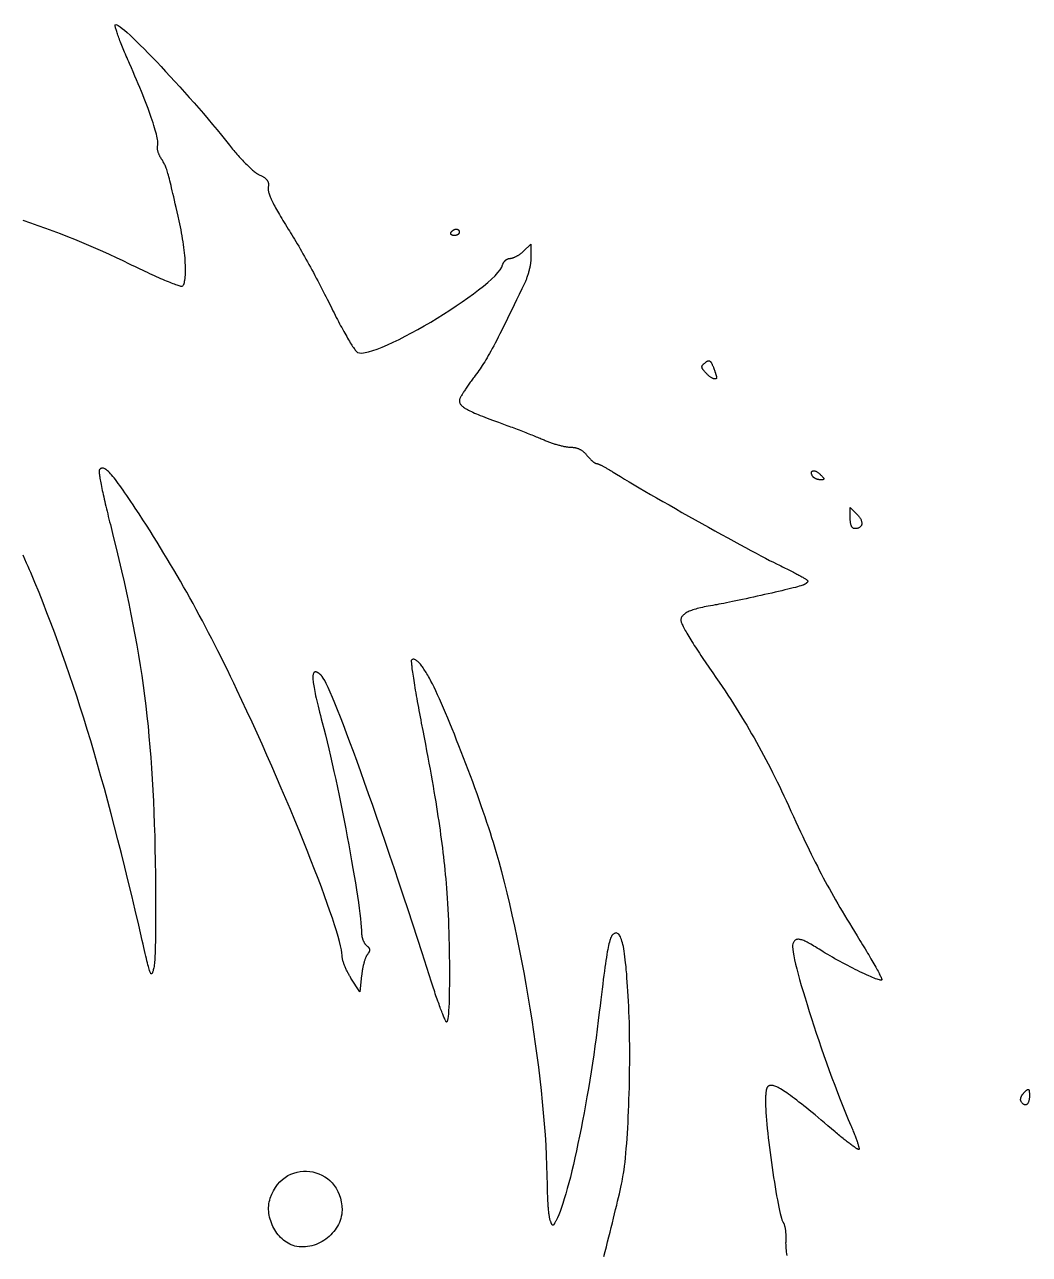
# Model space of a CAD drawing. Extents: x 61.4 to 117, y 125.4 to 225.4.
# Drawn here: x 89.87 to 112.46, y 194.55 to 222.22 of the extents above; entities that cross this region are included whole.
import ezdxf

# ---------------------------------------------------------------- set-up
doc = ezdxf.new("R2010")
doc.units = 0
doc.layers.add('LAYER_1', color=7, linetype='CONTINUOUS')

msp = doc.modelspace()

# ---------------------------------------------------------------- linework, layer by layer
at = {"layer": 'LAYER_1', "color": 7}
for points in [[(92.226, 221.343), (92.207, 221.387), (92.188, 221.43), (92.169, 221.473), (92.151, 221.515), (92.134, 221.557), (92.116, 221.598), (92.1, 221.638), (92.083, 221.678), (92.068, 221.716), (92.053, 221.754), (92.038, 221.79), (92.024, 221.826), (92.011, 221.86), (91.998, 221.894), (91.986, 221.926), (91.975, 221.956), (91.965, 221.986), (91.955, 222.014), (91.946, 222.04), (91.938, 222.065), (91.93, 222.088), (91.924, 222.11), (91.918, 222.129), (91.913, 222.147), (91.909, 222.163), (91.906, 222.178), (91.904, 222.19), (91.903, 222.2), (91.903, 222.208), (91.904, 222.214), (91.906, 222.218)], [(91.906, 222.218), (91.92, 222.222), (91.943, 222.215), (91.973, 222.199), (92.012, 222.172), (92.058, 222.137), (92.111, 222.093), (92.171, 222.041), (92.237, 221.982), (92.309, 221.914), (92.386, 221.841), (92.468, 221.76), (92.554, 221.674), (92.644, 221.582), (92.738, 221.486), (92.836, 221.384), (92.936, 221.279), (93.038, 221.17), (93.142, 221.057), (93.247, 220.942), (93.354, 220.825), (93.461, 220.705), (93.569, 220.585), (93.676, 220.463), (93.782, 220.341), (93.888, 220.218), (93.992, 220.096), (94.094, 219.975), (94.193, 219.855), (94.29, 219.737), (94.383, 219.621), (94.473, 219.508)], [(92.857, 219.493), (92.861, 219.509), (92.863, 219.528), (92.864, 219.55), (92.863, 219.576), (92.86, 219.605), (92.855, 219.638), (92.848, 219.674), (92.84, 219.713), (92.83, 219.756), (92.818, 219.801), (92.805, 219.849), (92.79, 219.9), (92.774, 219.955), (92.756, 220.012), (92.736, 220.071), (92.715, 220.133), (92.692, 220.198), (92.668, 220.266), (92.642, 220.336), (92.615, 220.408), (92.586, 220.483), (92.556, 220.56), (92.525, 220.639), (92.492, 220.72), (92.458, 220.803), (92.422, 220.889), (92.386, 220.976), (92.348, 221.065), (92.309, 221.156), (92.268, 221.248), (92.226, 221.343)], [(92.94, 219.204), (92.934, 219.214), (92.928, 219.224), (92.922, 219.235), (92.916, 219.245), (92.91, 219.256), (92.905, 219.266), (92.9, 219.277), (92.895, 219.288), (92.89, 219.298), (92.885, 219.309), (92.881, 219.32), (92.877, 219.33), (92.873, 219.341), (92.87, 219.351), (92.867, 219.361), (92.864, 219.371), (92.861, 219.381), (92.859, 219.391), (92.857, 219.401), (92.855, 219.41), (92.853, 219.419), (92.852, 219.428), (92.851, 219.437), (92.851, 219.445), (92.851, 219.453), (92.851, 219.461), (92.851, 219.468), (92.852, 219.475), (92.853, 219.481), (92.855, 219.487), (92.857, 219.493)], [(94.473, 219.508), (94.496, 219.479), (94.52, 219.449), (94.544, 219.42), (94.568, 219.391), (94.593, 219.362), (94.617, 219.333), (94.642, 219.305), (94.667, 219.277), (94.692, 219.249), (94.716, 219.222), (94.741, 219.196), (94.765, 219.17), (94.79, 219.144), (94.814, 219.12), (94.837, 219.096), (94.861, 219.072), (94.884, 219.05), (94.907, 219.028), (94.929, 219.007), (94.951, 218.987), (94.972, 218.968), (94.992, 218.95), (95.012, 218.933), (95.031, 218.918), (95.05, 218.903), (95.067, 218.89), (95.084, 218.878), (95.1, 218.867), (95.115, 218.857), (95.129, 218.849), (95.142, 218.842)], [(93.341, 217.808), (93.318, 217.913), (93.296, 218.011), (93.275, 218.104), (93.255, 218.191), (93.237, 218.272), (93.22, 218.348), (93.203, 218.419), (93.188, 218.485), (93.173, 218.547), (93.159, 218.604), (93.146, 218.657), (93.134, 218.707), (93.122, 218.752), (93.111, 218.794), (93.1, 218.833), (93.09, 218.869), (93.08, 218.902), (93.07, 218.933), (93.061, 218.961), (93.051, 218.988), (93.042, 219.012), (93.033, 219.035), (93.024, 219.056), (93.014, 219.076), (93.005, 219.096), (92.995, 219.114), (92.985, 219.132), (92.975, 219.15), (92.964, 219.168), (92.952, 219.186), (92.94, 219.204)], [(95.142, 218.842), (95.159, 218.834), (95.175, 218.826), (95.191, 218.818), (95.206, 218.81), (95.22, 218.802), (95.233, 218.794), (95.245, 218.786), (95.257, 218.779), (95.268, 218.771), (95.278, 218.763), (95.287, 218.755), (95.296, 218.747), (95.304, 218.74), (95.311, 218.732), (95.317, 218.723), (95.323, 218.715), (95.328, 218.707), (95.333, 218.698), (95.337, 218.689), (95.34, 218.68), (95.343, 218.671), (95.346, 218.662), (95.347, 218.652), (95.348, 218.642), (95.349, 218.631), (95.349, 218.621), (95.349, 218.61), (95.348, 218.598), (95.347, 218.586), (95.345, 218.574), (95.343, 218.561)], [(95.343, 218.561), (95.341, 218.549), (95.34, 218.536), (95.341, 218.522), (95.342, 218.507), (95.344, 218.49), (95.348, 218.473), (95.352, 218.454), (95.358, 218.435), (95.364, 218.414), (95.372, 218.392), (95.381, 218.368), (95.391, 218.344), (95.402, 218.318), (95.414, 218.291), (95.427, 218.263), (95.441, 218.233), (95.456, 218.202), (95.473, 218.17), (95.491, 218.137), (95.509, 218.102), (95.529, 218.065), (95.551, 218.027), (95.573, 217.988), (95.597, 217.948), (95.621, 217.906), (95.647, 217.862), (95.675, 217.817), (95.703, 217.77), (95.733, 217.722), (95.764, 217.673), (95.796, 217.622)], [(89.823, 217.823), (89.995, 217.764), (90.165, 217.705), (90.333, 217.644), (90.5, 217.582), (90.664, 217.52), (90.827, 217.457), (90.988, 217.392), (91.148, 217.327), (91.306, 217.26), (91.462, 217.193), (91.617, 217.125), (91.77, 217.055), (91.922, 216.985), (92.072, 216.913), (92.221, 216.841)], [(93.412, 216.338), (93.423, 216.347), (93.433, 216.36), (93.443, 216.376), (93.451, 216.396), (93.459, 216.419), (93.465, 216.446), (93.471, 216.475), (93.475, 216.508), (93.479, 216.543), (93.482, 216.581), (93.484, 216.622), (93.485, 216.665), (93.485, 216.711), (93.485, 216.758), (93.483, 216.809), (93.48, 216.861), (93.477, 216.915), (93.473, 216.971), (93.468, 217.028), (93.462, 217.087), (93.455, 217.148), (93.447, 217.21), (93.439, 217.273), (93.429, 217.337), (93.419, 217.402), (93.408, 217.468), (93.397, 217.535), (93.384, 217.603), (93.371, 217.671), (93.356, 217.739), (93.341, 217.808)], [(95.796, 217.622), (95.822, 217.579), (95.849, 217.535), (95.877, 217.489), (95.906, 217.441), (95.936, 217.391), (95.966, 217.34), (95.997, 217.287), (96.029, 217.233), (96.061, 217.177), (96.093, 217.121), (96.126, 217.063), (96.159, 217.005), (96.192, 216.945), (96.226, 216.885), (96.259, 216.825), (96.293, 216.764), (96.326, 216.703), (96.359, 216.641), (96.392, 216.58), (96.425, 216.519), (96.458, 216.458), (96.49, 216.397), (96.521, 216.337), (96.552, 216.277), (96.583, 216.218), (96.613, 216.16), (96.642, 216.103), (96.67, 216.047), (96.697, 215.992), (96.724, 215.938), (96.749, 215.886)], [(99.527, 217.475), (99.521, 217.475), (99.515, 217.475), (99.51, 217.476), (99.504, 217.477), (99.499, 217.478), (99.494, 217.479), (99.49, 217.48), (99.485, 217.481), (99.481, 217.483), (99.477, 217.485), (99.473, 217.486), (99.47, 217.488), (99.467, 217.491), (99.464, 217.493), (99.461, 217.495), (99.459, 217.498), (99.456, 217.501), (99.455, 217.503), (99.453, 217.506), (99.452, 217.509), (99.451, 217.513), (99.45, 217.516), (99.45, 217.519), (99.45, 217.523), (99.45, 217.526), (99.45, 217.53), (99.451, 217.533), (99.453, 217.537), (99.454, 217.541), (99.456, 217.545), (99.458, 217.548)], [(99.458, 217.548), (99.461, 217.552), (99.463, 217.556), (99.466, 217.56), (99.469, 217.564), (99.472, 217.567), (99.475, 217.571), (99.479, 217.574), (99.482, 217.578), (99.486, 217.581), (99.489, 217.584), (99.493, 217.587), (99.497, 217.59), (99.501, 217.593), (99.504, 217.596), (99.508, 217.599), (99.512, 217.601), (99.516, 217.604), (99.521, 217.606), (99.525, 217.608), (99.529, 217.61), (99.533, 217.612), (99.537, 217.614), (99.541, 217.616), (99.545, 217.617), (99.549, 217.618), (99.553, 217.619), (99.557, 217.62), (99.561, 217.621), (99.565, 217.621), (99.569, 217.622), (99.572, 217.622)], [(99.641, 217.548), (99.641, 217.545), (99.641, 217.541), (99.64, 217.537), (99.639, 217.533), (99.637, 217.53), (99.636, 217.526), (99.634, 217.523), (99.632, 217.519), (99.629, 217.516), (99.627, 217.513), (99.624, 217.509), (99.621, 217.506), (99.617, 217.503), (99.614, 217.501), (99.61, 217.498), (99.606, 217.495), (99.602, 217.493), (99.597, 217.491), (99.593, 217.488), (99.588, 217.486), (99.583, 217.485), (99.578, 217.483), (99.573, 217.481), (99.567, 217.48), (99.562, 217.479), (99.556, 217.478), (99.551, 217.477), (99.545, 217.476), (99.539, 217.475), (99.533, 217.475), (99.527, 217.475)], [(99.572, 217.622), (99.576, 217.622), (99.58, 217.621), (99.583, 217.621), (99.587, 217.62), (99.59, 217.619), (99.593, 217.618), (99.597, 217.617), (99.6, 217.616), (99.603, 217.614), (99.606, 217.612), (99.609, 217.61), (99.612, 217.608), (99.615, 217.606), (99.617, 217.604), (99.62, 217.601), (99.622, 217.599), (99.625, 217.596), (99.627, 217.593), (99.629, 217.59), (99.631, 217.587), (99.632, 217.584), (99.634, 217.581), (99.636, 217.578), (99.637, 217.574), (99.638, 217.571), (99.639, 217.567), (99.64, 217.564), (99.64, 217.56), (99.641, 217.556), (99.641, 217.552), (99.641, 217.548)], [(101.084, 217.122), (101.253, 217.281), (101.253, 216.993)], [(100.615, 216.814), (100.617, 216.821), (100.619, 216.829), (100.622, 216.837), (100.625, 216.844), (100.629, 216.852), (100.633, 216.859), (100.637, 216.866), (100.641, 216.873), (100.646, 216.88), (100.65, 216.886), (100.655, 216.893), (100.661, 216.899), (100.666, 216.905), (100.672, 216.91), (100.677, 216.916), (100.683, 216.921), (100.689, 216.926), (100.696, 216.931), (100.702, 216.935), (100.708, 216.939), (100.715, 216.943), (100.722, 216.947), (100.728, 216.95), (100.735, 216.953), (100.742, 216.955), (100.749, 216.957), (100.756, 216.959), (100.763, 216.96), (100.77, 216.961), (100.777, 216.962), (100.784, 216.962)], [(100.784, 216.962), (100.791, 216.962), (100.798, 216.963), (100.806, 216.964), (100.814, 216.966), (100.823, 216.968), (100.832, 216.97), (100.841, 216.973), (100.85, 216.976), (100.86, 216.979), (100.869, 216.983), (100.879, 216.987), (100.889, 216.991), (100.9, 216.996), (100.91, 217.001), (100.92, 217.006), (100.931, 217.012), (100.941, 217.018), (100.952, 217.024), (100.963, 217.03), (100.973, 217.037), (100.984, 217.044), (100.994, 217.051), (101.005, 217.058), (101.015, 217.065), (101.026, 217.073), (101.036, 217.081), (101.046, 217.089), (101.055, 217.097), (101.065, 217.105), (101.074, 217.113), (101.084, 217.122)], [(101.253, 216.993), (101.253, 216.978), (101.253, 216.961), (101.252, 216.945), (101.25, 216.927), (101.249, 216.91), (101.247, 216.891), (101.244, 216.873), (101.242, 216.854), (101.239, 216.834), (101.236, 216.815), (101.232, 216.795), (101.228, 216.775), (101.224, 216.755), (101.22, 216.735), (101.215, 216.714), (101.21, 216.694), (101.205, 216.674), (101.199, 216.653), (101.194, 216.633), (101.188, 216.613), (101.182, 216.593), (101.176, 216.574), (101.17, 216.554), (101.163, 216.535), (101.156, 216.516), (101.15, 216.498), (101.143, 216.48), (101.136, 216.462), (101.128, 216.445), (101.121, 216.429), (101.114, 216.413)], [(92.221, 216.841), (92.281, 216.811), (92.339, 216.783), (92.397, 216.755), (92.454, 216.728), (92.51, 216.701), (92.566, 216.675), (92.62, 216.649), (92.673, 216.625), (92.726, 216.601), (92.777, 216.578), (92.826, 216.555), (92.874, 216.534), (92.921, 216.513), (92.966, 216.494), (93.01, 216.475), (93.051, 216.457), (93.091, 216.441), (93.129, 216.425), (93.165, 216.411), (93.199, 216.398), (93.231, 216.386), (93.261, 216.375), (93.288, 216.365), (93.313, 216.357), (93.335, 216.35), (93.355, 216.344), (93.372, 216.34), (93.386, 216.337), (93.398, 216.336), (93.406, 216.336), (93.412, 216.338)], [(97.352, 214.848), (97.395, 214.835), (97.451, 214.833), (97.521, 214.841), (97.602, 214.859), (97.694, 214.886), (97.797, 214.922), (97.908, 214.966), (98.027, 215.017), (98.154, 215.075), (98.286, 215.14), (98.422, 215.209), (98.563, 215.284), (98.707, 215.362), (98.852, 215.445), (98.998, 215.53), (99.144, 215.618), (99.289, 215.708), (99.431, 215.799), (99.571, 215.891), (99.705, 215.982), (99.835, 216.073), (99.958, 216.163), (100.074, 216.251), (100.182, 216.336), (100.28, 216.418), (100.367, 216.497), (100.444, 216.571), (100.508, 216.641), (100.558, 216.705), (100.594, 216.763), (100.615, 216.814)], [(101.114, 216.413), (101.05, 216.279), (100.989, 216.152), (100.931, 216.031), (100.876, 215.916), (100.823, 215.807), (100.773, 215.704), (100.725, 215.607), (100.68, 215.514), (100.636, 215.427), (100.595, 215.344), (100.556, 215.266), (100.518, 215.192), (100.482, 215.122), (100.448, 215.056), (100.415, 214.993), (100.383, 214.934), (100.352, 214.878), (100.323, 214.825), (100.294, 214.774), (100.266, 214.726), (100.239, 214.68), (100.212, 214.636), (100.186, 214.594), (100.159, 214.553), (100.133, 214.514), (100.108, 214.475), (100.081, 214.437), (100.055, 214.4), (100.029, 214.363), (100.001, 214.327), (99.974, 214.29)], [(96.749, 215.886), (96.774, 215.835), (96.799, 215.784), (96.824, 215.734), (96.849, 215.684), (96.874, 215.635), (96.899, 215.587), (96.924, 215.54), (96.948, 215.493), (96.972, 215.448), (96.996, 215.404), (97.019, 215.361), (97.043, 215.319), (97.065, 215.278), (97.087, 215.239), (97.109, 215.201), (97.13, 215.164), (97.151, 215.129), (97.171, 215.096), (97.19, 215.065), (97.208, 215.035), (97.226, 215.007), (97.243, 214.981), (97.259, 214.957), (97.274, 214.936), (97.289, 214.916), (97.302, 214.899), (97.314, 214.884), (97.325, 214.871), (97.335, 214.861), (97.344, 214.853), (97.352, 214.848)], [(105.182, 214.388), (105.171, 214.399), (105.162, 214.41), (105.153, 214.42), (105.145, 214.43), (105.137, 214.439), (105.13, 214.448), (105.124, 214.457), (105.119, 214.465), (105.114, 214.473), (105.109, 214.48), (105.106, 214.487), (105.103, 214.494), (105.101, 214.501), (105.099, 214.507), (105.098, 214.513), (105.098, 214.52), (105.098, 214.526), (105.099, 214.531), (105.1, 214.537), (105.103, 214.543), (105.106, 214.549), (105.109, 214.555), (105.113, 214.561), (105.118, 214.567), (105.123, 214.574), (105.129, 214.58), (105.136, 214.587), (105.143, 214.593), (105.151, 214.6), (105.16, 214.608), (105.169, 214.616)], [(105.169, 214.616), (105.178, 214.623), (105.186, 214.629), (105.194, 214.635), (105.202, 214.641), (105.209, 214.645), (105.217, 214.649), (105.223, 214.653), (105.23, 214.655), (105.236, 214.657), (105.242, 214.659), (105.248, 214.66), (105.254, 214.66), (105.26, 214.659), (105.265, 214.657), (105.27, 214.655), (105.276, 214.652), (105.281, 214.649), (105.286, 214.644), (105.291, 214.639), (105.296, 214.633), (105.301, 214.626), (105.306, 214.618), (105.311, 214.61), (105.316, 214.601), (105.321, 214.591), (105.326, 214.58), (105.331, 214.568), (105.337, 214.555), (105.342, 214.541), (105.348, 214.527), (105.354, 214.511)], [(105.354, 214.511), (105.358, 214.501), (105.362, 214.491), (105.366, 214.48), (105.37, 214.47), (105.373, 214.46), (105.377, 214.45), (105.38, 214.44), (105.384, 214.43), (105.387, 214.421), (105.391, 214.412), (105.394, 214.402), (105.397, 214.393), (105.4, 214.385), (105.403, 214.376), (105.405, 214.368), (105.408, 214.36), (105.41, 214.352), (105.413, 214.345), (105.415, 214.338), (105.417, 214.331), (105.419, 214.325), (105.421, 214.319), (105.422, 214.313), (105.424, 214.308), (105.425, 214.303), (105.426, 214.298), (105.427, 214.295), (105.428, 214.291), (105.428, 214.288), (105.428, 214.286), (105.429, 214.284)], [(99.974, 214.29), (99.956, 214.267), (99.939, 214.243), (99.922, 214.22), (99.905, 214.197), (99.888, 214.174), (99.872, 214.152), (99.856, 214.13), (99.841, 214.108), (99.826, 214.086), (99.811, 214.065), (99.797, 214.044), (99.783, 214.023), (99.77, 214.003), (99.757, 213.984), (99.745, 213.965), (99.733, 213.947), (99.722, 213.929), (99.712, 213.912), (99.702, 213.896), (99.693, 213.88), (99.684, 213.865), (99.676, 213.851), (99.669, 213.838), (99.663, 213.826), (99.657, 213.814), (99.653, 213.804), (99.649, 213.795), (99.646, 213.786), (99.643, 213.779), (99.642, 213.773), (99.642, 213.768)], [(105.429, 214.284), (105.428, 214.277), (105.427, 214.27), (105.425, 214.265), (105.422, 214.26), (105.419, 214.257), (105.415, 214.253), (105.41, 214.251), (105.404, 214.25), (105.399, 214.249), (105.392, 214.249), (105.385, 214.249), (105.377, 214.25), (105.369, 214.252), (105.361, 214.255), (105.352, 214.258), (105.343, 214.262), (105.333, 214.267), (105.323, 214.272), (105.313, 214.278), (105.303, 214.284), (105.292, 214.291), (105.282, 214.298), (105.271, 214.306), (105.26, 214.315), (105.248, 214.324), (105.237, 214.333), (105.226, 214.343), (105.215, 214.354), (105.204, 214.365), (105.193, 214.376), (105.182, 214.388)], [(99.642, 213.768), (99.642, 213.754), (99.644, 213.741), (99.646, 213.728), (99.65, 213.715), (99.656, 213.703), (99.662, 213.69), (99.67, 213.678), (99.68, 213.665), (99.691, 213.653), (99.704, 213.64), (99.719, 213.628), (99.736, 213.615), (99.755, 213.602), (99.775, 213.588), (99.798, 213.575), (99.823, 213.561), (99.851, 213.546), (99.881, 213.531), (99.913, 213.516), (99.948, 213.5), (99.985, 213.483), (100.025, 213.466), (100.068, 213.448), (100.114, 213.43), (100.163, 213.41), (100.215, 213.39), (100.27, 213.369), (100.328, 213.347), (100.389, 213.324), (100.454, 213.3), (100.523, 213.275)], [(100.523, 213.275), (100.56, 213.261), (100.597, 213.247), (100.636, 213.233), (100.674, 213.219), (100.713, 213.205), (100.752, 213.19), (100.791, 213.175), (100.83, 213.161), (100.869, 213.146), (100.908, 213.131), (100.946, 213.116), (100.985, 213.102), (101.023, 213.087), (101.061, 213.072), (101.098, 213.058), (101.135, 213.044), (101.171, 213.029), (101.207, 213.016), (101.241, 213.002), (101.275, 212.989), (101.308, 212.975), (101.34, 212.963), (101.371, 212.95), (101.401, 212.938), (101.429, 212.927), (101.456, 212.916), (101.482, 212.905), (101.507, 212.895), (101.53, 212.885), (101.551, 212.876), (101.571, 212.867)], [(101.571, 212.867), (101.59, 212.859), (101.609, 212.851), (101.629, 212.843), (101.649, 212.836), (101.669, 212.828), (101.689, 212.82), (101.71, 212.813), (101.731, 212.806), (101.752, 212.799), (101.772, 212.792), (101.793, 212.785), (101.814, 212.779), (101.835, 212.773), (101.855, 212.767), (101.876, 212.761), (101.896, 212.756), (101.916, 212.751), (101.935, 212.746), (101.955, 212.741), (101.974, 212.737), (101.992, 212.733), (102.01, 212.73), (102.028, 212.726), (102.045, 212.723), (102.061, 212.721), (102.077, 212.719), (102.093, 212.717), (102.107, 212.715), (102.121, 212.714), (102.134, 212.714), (102.146, 212.713)], [(102.146, 212.713), (102.16, 212.713), (102.175, 212.713), (102.189, 212.712), (102.202, 212.71), (102.216, 212.709), (102.229, 212.707), (102.243, 212.704), (102.256, 212.701), (102.269, 212.698), (102.281, 212.695), (102.294, 212.691), (102.306, 212.686), (102.319, 212.681), (102.331, 212.676), (102.342, 212.671), (102.354, 212.665), (102.366, 212.659), (102.377, 212.652), (102.388, 212.645), (102.4, 212.638), (102.411, 212.63), (102.421, 212.622), (102.432, 212.613), (102.442, 212.604), (102.453, 212.595), (102.463, 212.585), (102.473, 212.575), (102.483, 212.564), (102.493, 212.553), (102.502, 212.542), (102.512, 212.53)], [(102.512, 212.53), (102.519, 212.521), (102.527, 212.511), (102.535, 212.502), (102.543, 212.492), (102.551, 212.483), (102.559, 212.474), (102.567, 212.466), (102.575, 212.457), (102.583, 212.449), (102.591, 212.441), (102.599, 212.433), (102.607, 212.425), (102.615, 212.418), (102.622, 212.411), (102.63, 212.404), (102.637, 212.398), (102.645, 212.392), (102.652, 212.386), (102.659, 212.38), (102.666, 212.375), (102.673, 212.371), (102.679, 212.366), (102.685, 212.362), (102.691, 212.359), (102.697, 212.356), (102.702, 212.353), (102.708, 212.351), (102.712, 212.349), (102.717, 212.348), (102.721, 212.347), (102.725, 212.347)], [(92.355, 211.342), (92.305, 211.418), (92.256, 211.491), (92.21, 211.56), (92.165, 211.626), (92.123, 211.688), (92.082, 211.746), (92.044, 211.801), (92.007, 211.852), (91.972, 211.9), (91.939, 211.944), (91.907, 211.985), (91.877, 212.023), (91.849, 212.058), (91.822, 212.089), (91.796, 212.118), (91.772, 212.143), (91.75, 212.165), (91.728, 212.185), (91.708, 212.201), (91.689, 212.215), (91.671, 212.226), (91.654, 212.235), (91.639, 212.24), (91.624, 212.243), (91.61, 212.244), (91.597, 212.242), (91.585, 212.238), (91.574, 212.231), (91.563, 212.222), (91.553, 212.211), (91.544, 212.197)], [(102.725, 212.347), (102.729, 212.347), (102.734, 212.346), (102.74, 212.345), (102.746, 212.343), (102.753, 212.34), (102.761, 212.338), (102.77, 212.334), (102.779, 212.331), (102.789, 212.326), (102.799, 212.322), (102.81, 212.317), (102.821, 212.311), (102.833, 212.306), (102.846, 212.299), (102.859, 212.293), (102.872, 212.286), (102.886, 212.279), (102.9, 212.271), (102.914, 212.264), (102.929, 212.255), (102.944, 212.247), (102.959, 212.238), (102.975, 212.23), (102.99, 212.22), (103.006, 212.211), (103.022, 212.202), (103.039, 212.192), (103.055, 212.182), (103.071, 212.172), (103.088, 212.162), (103.104, 212.151)], [(91.544, 212.197), (91.542, 212.192), (91.541, 212.183), (91.541, 212.172), (91.541, 212.157), (91.543, 212.14), (91.545, 212.12), (91.548, 212.097), (91.551, 212.072), (91.556, 212.044), (91.561, 212.014), (91.566, 211.982), (91.572, 211.947), (91.579, 211.91), (91.587, 211.871), (91.595, 211.83), (91.604, 211.787), (91.613, 211.742), (91.623, 211.696), (91.634, 211.647), (91.644, 211.598), (91.656, 211.547), (91.668, 211.494), (91.68, 211.44), (91.693, 211.385), (91.706, 211.329), (91.72, 211.272), (91.734, 211.214), (91.748, 211.155), (91.763, 211.095), (91.778, 211.034), (91.794, 210.973)], [(103.104, 212.151), (103.179, 212.105), (103.264, 212.053), (103.358, 211.996), (103.461, 211.934), (103.571, 211.869), (103.689, 211.8), (103.812, 211.728), (103.942, 211.653), (104.076, 211.575), (104.215, 211.495), (104.357, 211.414), (104.502, 211.332), (104.649, 211.248), (104.797, 211.165), (104.946, 211.081), (105.095, 210.997), (105.243, 210.915), (105.39, 210.833), (105.534, 210.753), (105.676, 210.675), (105.814, 210.599), (105.947, 210.526), (106.076, 210.456), (106.199, 210.39), (106.315, 210.328), (106.425, 210.27), (106.526, 210.216), (106.619, 210.168), (106.703, 210.125), (106.776, 210.089), (106.839, 210.058)], [(107.587, 212.059), (107.579, 212.072), (107.573, 212.085), (107.567, 212.096), (107.564, 212.107), (107.561, 212.118), (107.559, 212.128), (107.558, 212.137), (107.559, 212.145), (107.56, 212.152), (107.562, 212.159), (107.566, 212.165), (107.57, 212.17), (107.575, 212.174), (107.58, 212.178), (107.587, 212.181), (107.594, 212.183), (107.601, 212.184), (107.61, 212.184), (107.619, 212.183), (107.628, 212.182), (107.638, 212.18), (107.648, 212.176), (107.659, 212.172), (107.67, 212.167), (107.681, 212.161), (107.693, 212.154), (107.705, 212.146), (107.717, 212.137), (107.729, 212.127), (107.741, 212.117), (107.754, 212.105)], [(107.757, 211.981), (107.75, 211.981), (107.744, 211.981), (107.737, 211.982), (107.73, 211.983), (107.724, 211.984), (107.717, 211.985), (107.711, 211.986), (107.704, 211.987), (107.698, 211.989), (107.691, 211.991), (107.685, 211.993), (107.678, 211.995), (107.672, 211.997), (107.666, 212), (107.66, 212.003), (107.654, 212.005), (107.648, 212.008), (107.642, 212.011), (107.637, 212.014), (107.631, 212.017), (107.626, 212.021), (107.621, 212.024), (107.617, 212.028), (107.612, 212.031), (107.608, 212.035), (107.604, 212.039), (107.6, 212.043), (107.596, 212.047), (107.593, 212.051), (107.59, 212.055), (107.587, 212.059)], [(107.587, 212.059), (107.587, 212.059)], [(107.754, 212.105), (107.764, 212.094), (107.774, 212.084), (107.784, 212.074), (107.792, 212.066), (107.8, 212.057), (107.807, 212.049), (107.814, 212.042), (107.819, 212.036), (107.824, 212.029), (107.829, 212.024), (107.832, 212.018), (107.835, 212.014), (107.837, 212.009), (107.839, 212.005), (107.84, 212.002), (107.84, 211.998), (107.839, 211.996), (107.838, 211.993), (107.836, 211.991), (107.833, 211.989), (107.83, 211.987), (107.825, 211.986), (107.821, 211.984), (107.815, 211.983), (107.809, 211.983), (107.802, 211.982), (107.794, 211.982), (107.786, 211.981), (107.777, 211.981), (107.767, 211.981), (107.757, 211.981)], [(94.64, 207.257), (94.568, 207.408), (94.497, 207.557), (94.425, 207.703), (94.355, 207.848), (94.284, 207.99), (94.214, 208.13), (94.144, 208.268), (94.074, 208.405), (94.004, 208.54), (93.935, 208.673), (93.865, 208.805), (93.795, 208.936), (93.725, 209.066), (93.655, 209.194), (93.584, 209.322), (93.513, 209.449), (93.441, 209.576), (93.369, 209.701), (93.297, 209.827), (93.223, 209.952), (93.149, 210.077), (93.075, 210.202), (92.999, 210.326), (92.922, 210.452), (92.845, 210.577), (92.766, 210.703), (92.687, 210.829), (92.606, 210.956), (92.524, 211.083), (92.44, 211.212), (92.355, 211.342)], [(108.432, 211.118), (108.432, 211.354), (108.588, 211.199)], [(108.538, 210.882), (108.531, 210.882), (108.525, 210.883), (108.518, 210.884), (108.512, 210.886), (108.506, 210.888), (108.501, 210.891), (108.496, 210.894), (108.49, 210.898), (108.485, 210.902), (108.481, 210.907), (108.476, 210.912), (108.472, 210.918), (108.468, 210.924), (108.464, 210.93), (108.46, 210.938), (108.457, 210.945), (108.454, 210.953), (108.451, 210.962), (108.448, 210.971), (108.446, 210.981), (108.443, 210.991), (108.441, 211.001), (108.439, 211.012), (108.438, 211.024), (108.436, 211.036), (108.435, 211.048), (108.434, 211.061), (108.433, 211.075), (108.433, 211.089), (108.432, 211.103), (108.432, 211.118)], [(108.588, 211.199), (108.602, 211.183), (108.616, 211.168), (108.629, 211.152), (108.64, 211.137), (108.651, 211.122), (108.66, 211.107), (108.668, 211.093), (108.675, 211.078), (108.681, 211.064), (108.686, 211.05), (108.689, 211.036), (108.692, 211.023), (108.693, 211.01), (108.694, 210.998), (108.693, 210.986), (108.691, 210.975), (108.688, 210.964), (108.684, 210.953), (108.679, 210.944), (108.673, 210.934), (108.666, 210.926), (108.658, 210.918), (108.649, 210.911), (108.638, 210.904), (108.627, 210.899), (108.615, 210.894), (108.601, 210.89), (108.587, 210.886), (108.572, 210.884), (108.555, 210.883), (108.538, 210.882)], [(91.794, 210.973), (91.861, 210.705), (91.926, 210.442), (91.988, 210.184), (92.047, 209.931), (92.103, 209.683), (92.157, 209.438), (92.208, 209.198), (92.257, 208.96), (92.303, 208.725), (92.347, 208.492), (92.388, 208.262), (92.427, 208.032), (92.464, 207.804), (92.499, 207.577), (92.531, 207.349), (92.561, 207.122), (92.59, 206.894), (92.616, 206.665), (92.641, 206.435), (92.663, 206.203), (92.684, 205.968), (92.703, 205.731), (92.72, 205.491), (92.736, 205.248), (92.75, 205), (92.762, 204.748), (92.773, 204.492), (92.783, 204.23), (92.791, 203.963), (92.798, 203.689), (92.804, 203.41)], [(90.005, 209.893), (89.978, 209.957), (89.947, 210.028), (89.912, 210.107), (89.873, 210.192), (89.83, 210.284)], [(106.839, 210.058), (106.873, 210.042), (106.906, 210.026), (106.939, 210.01), (106.972, 209.994), (107.004, 209.978), (107.035, 209.963), (107.065, 209.948), (107.095, 209.933), (107.124, 209.918), (107.153, 209.903), (107.18, 209.889), (107.207, 209.875), (107.232, 209.861), (107.257, 209.848), (107.28, 209.835), (107.303, 209.823), (107.324, 209.811), (107.344, 209.799), (107.363, 209.788), (107.381, 209.777), (107.397, 209.767), (107.413, 209.758), (107.426, 209.749), (107.438, 209.741), (107.449, 209.734), (107.458, 209.727), (107.466, 209.721), (107.472, 209.715), (107.476, 209.71), (107.479, 209.707), (107.48, 209.703)], [(92.511, 201.615), (92.431, 201.96), (92.352, 202.298), (92.274, 202.628), (92.196, 202.951), (92.119, 203.267), (92.042, 203.576), (91.966, 203.879), (91.889, 204.176), (91.813, 204.467), (91.736, 204.753), (91.66, 205.033), (91.583, 205.307), (91.507, 205.578), (91.43, 205.843), (91.352, 206.104), (91.274, 206.361), (91.196, 206.614), (91.117, 206.864), (91.038, 207.11), (90.958, 207.353), (90.877, 207.593), (90.795, 207.831), (90.712, 208.066), (90.628, 208.299), (90.543, 208.53), (90.457, 208.76), (90.369, 208.988), (90.28, 209.215), (90.19, 209.442), (90.098, 209.668), (90.005, 209.893)], [(107.363, 209.607), (107.345, 209.601), (107.318, 209.593), (107.285, 209.584), (107.246, 209.573), (107.2, 209.561), (107.148, 209.548), (107.091, 209.534), (107.03, 209.519), (106.964, 209.503), (106.894, 209.486), (106.821, 209.469), (106.746, 209.452), (106.667, 209.433), (106.587, 209.415), (106.506, 209.397), (106.423, 209.378), (106.341, 209.36), (106.258, 209.341), (106.175, 209.323), (106.093, 209.305), (106.013, 209.288), (105.935, 209.271), (105.859, 209.255), (105.786, 209.24), (105.716, 209.226), (105.65, 209.212), (105.588, 209.2), (105.531, 209.189), (105.479, 209.179), (105.432, 209.171), (105.392, 209.164)], [(107.48, 209.703), (107.48, 209.701), (107.479, 209.698), (107.479, 209.695), (107.477, 209.692), (107.476, 209.689), (107.474, 209.686), (107.472, 209.682), (107.47, 209.679), (107.468, 209.676), (107.465, 209.673), (107.462, 209.669), (107.459, 209.666), (107.455, 209.663), (107.452, 209.659), (107.448, 209.656), (107.444, 209.652), (107.439, 209.649), (107.435, 209.646), (107.43, 209.642), (107.425, 209.639), (107.42, 209.636), (107.415, 209.633), (107.41, 209.63), (107.404, 209.627), (107.399, 209.624), (107.393, 209.621), (107.387, 209.618), (107.381, 209.615), (107.375, 209.612), (107.369, 209.61), (107.363, 209.607)], [(105.392, 209.164), (105.34, 209.155), (105.289, 209.147), (105.241, 209.138), (105.195, 209.129), (105.151, 209.12), (105.108, 209.111), (105.068, 209.101), (105.03, 209.092), (104.993, 209.082), (104.959, 209.073), (104.926, 209.063), (104.895, 209.053), (104.866, 209.043), (104.838, 209.032), (104.813, 209.022), (104.789, 209.011), (104.767, 209), (104.746, 208.989), (104.727, 208.977), (104.71, 208.965), (104.695, 208.953), (104.681, 208.941), (104.668, 208.928), (104.658, 208.915), (104.648, 208.902), (104.64, 208.889), (104.634, 208.875), (104.629, 208.861), (104.626, 208.846), (104.624, 208.831), (104.623, 208.816)], [(104.623, 208.816), (104.624, 208.807), (104.627, 208.795), (104.631, 208.781), (104.637, 208.765), (104.645, 208.746), (104.654, 208.725), (104.665, 208.703), (104.677, 208.678), (104.691, 208.652), (104.706, 208.623), (104.723, 208.593), (104.74, 208.561), (104.76, 208.528), (104.78, 208.493), (104.801, 208.457), (104.824, 208.419), (104.848, 208.38), (104.873, 208.34), (104.898, 208.299), (104.925, 208.256), (104.953, 208.213), (104.981, 208.168), (105.011, 208.123), (105.041, 208.077), (105.071, 208.031), (105.103, 207.983), (105.135, 207.936), (105.168, 207.888), (105.201, 207.839), (105.235, 207.79), (105.269, 207.741)], [(98.566, 207.926), (98.564, 207.922), (98.562, 207.914), (98.562, 207.902), (98.562, 207.887), (98.563, 207.868), (98.564, 207.846), (98.567, 207.821), (98.57, 207.792), (98.573, 207.761), (98.577, 207.727), (98.582, 207.69), (98.588, 207.65), (98.594, 207.607), (98.601, 207.562), (98.608, 207.515), (98.615, 207.465), (98.624, 207.413), (98.633, 207.358), (98.642, 207.302), (98.652, 207.244), (98.662, 207.184), (98.673, 207.122), (98.684, 207.059), (98.695, 206.994), (98.707, 206.928), (98.72, 206.86), (98.732, 206.791), (98.745, 206.721), (98.759, 206.65), (98.773, 206.578), (98.787, 206.506)], [(99.004, 207.453), (98.986, 207.487), (98.968, 207.521), (98.95, 207.553), (98.932, 207.585), (98.914, 207.615), (98.896, 207.644), (98.879, 207.671), (98.862, 207.698), (98.845, 207.723), (98.828, 207.747), (98.812, 207.769), (98.796, 207.791), (98.78, 207.811), (98.765, 207.829), (98.75, 207.847), (98.735, 207.863), (98.72, 207.877), (98.706, 207.89), (98.693, 207.902), (98.68, 207.912), (98.667, 207.921), (98.654, 207.929), (98.643, 207.934), (98.631, 207.939), (98.62, 207.942), (98.61, 207.943), (98.6, 207.943), (98.59, 207.941), (98.582, 207.938), (98.573, 207.933), (98.566, 207.926)], [(96.409, 207.659), (96.399, 207.658), (96.389, 207.655), (96.381, 207.65), (96.373, 207.643), (96.367, 207.634), (96.362, 207.623), (96.357, 207.61), (96.354, 207.594), (96.351, 207.576), (96.35, 207.556), (96.349, 207.534), (96.35, 207.509), (96.351, 207.482), (96.354, 207.452), (96.357, 207.42), (96.362, 207.385), (96.367, 207.348), (96.374, 207.308), (96.382, 207.265), (96.391, 207.219), (96.401, 207.171), (96.411, 207.12), (96.423, 207.066), (96.437, 207.009), (96.451, 206.948), (96.466, 206.885), (96.482, 206.819), (96.5, 206.75), (96.519, 206.678), (96.538, 206.602), (96.559, 206.523)], [(96.557, 207.558), (96.553, 207.563), (96.548, 207.568), (96.543, 207.573), (96.538, 207.579), (96.533, 207.584), (96.528, 207.589), (96.523, 207.593), (96.518, 207.598), (96.513, 207.603), (96.508, 207.607), (96.502, 207.611), (96.497, 207.616), (96.492, 207.62), (96.487, 207.623), (96.482, 207.627), (96.476, 207.631), (96.471, 207.634), (96.466, 207.637), (96.461, 207.64), (96.456, 207.643), (96.451, 207.646), (96.446, 207.648), (96.442, 207.65), (96.437, 207.652), (96.433, 207.654), (96.428, 207.655), (96.424, 207.657), (96.42, 207.657), (96.416, 207.658), (96.412, 207.659), (96.409, 207.659)], [(99.016, 200.681), (98.911, 201.01), (98.805, 201.338), (98.7, 201.662), (98.595, 201.984), (98.491, 202.302), (98.387, 202.616), (98.284, 202.926), (98.182, 203.23), (98.081, 203.528), (97.982, 203.82), (97.884, 204.106), (97.788, 204.384), (97.694, 204.654), (97.602, 204.915), (97.513, 205.168), (97.426, 205.411), (97.342, 205.645), (97.26, 205.867), (97.182, 206.079), (97.107, 206.279), (97.036, 206.467), (96.968, 206.642), (96.904, 206.804), (96.845, 206.952), (96.789, 207.085), (96.738, 207.204), (96.692, 207.308), (96.651, 207.396), (96.614, 207.467), (96.583, 207.521), (96.557, 207.558)], [(105.269, 207.741), (105.341, 207.636), (105.413, 207.533), (105.482, 207.431), (105.55, 207.33), (105.617, 207.231), (105.682, 207.132), (105.746, 207.034), (105.808, 206.937), (105.869, 206.84), (105.93, 206.744), (105.989, 206.649), (106.047, 206.553), (106.104, 206.458), (106.16, 206.363), (106.215, 206.268), (106.27, 206.173), (106.324, 206.077), (106.377, 205.982), (106.43, 205.885), (106.482, 205.788), (106.534, 205.691), (106.586, 205.592), (106.637, 205.493), (106.687, 205.393), (106.738, 205.291), (106.789, 205.188), (106.839, 205.084), (106.889, 204.979), (106.94, 204.872), (106.991, 204.763), (107.041, 204.652)], [(97.004, 201.278), (97, 201.335), (96.989, 201.406), (96.972, 201.492), (96.947, 201.591), (96.916, 201.704), (96.879, 201.83), (96.836, 201.967), (96.787, 202.116), (96.733, 202.275), (96.673, 202.445), (96.608, 202.624), (96.539, 202.812), (96.465, 203.008), (96.387, 203.212), (96.305, 203.423), (96.219, 203.64), (96.129, 203.864), (96.037, 204.092), (95.941, 204.325), (95.842, 204.562), (95.741, 204.803), (95.637, 205.046), (95.532, 205.291), (95.424, 205.538), (95.315, 205.786), (95.205, 206.034), (95.093, 206.282), (94.981, 206.529), (94.867, 206.774), (94.754, 207.017), (94.64, 207.257)], [(100.408, 203.823), (100.376, 203.928), (100.341, 204.039), (100.304, 204.153), (100.264, 204.272), (100.223, 204.395), (100.179, 204.521), (100.135, 204.649), (100.088, 204.78), (100.041, 204.913), (99.992, 205.048), (99.942, 205.183), (99.892, 205.319), (99.841, 205.456), (99.789, 205.592), (99.737, 205.727), (99.685, 205.862), (99.633, 205.995), (99.581, 206.126), (99.53, 206.254), (99.479, 206.38), (99.429, 206.503), (99.38, 206.621), (99.332, 206.736), (99.285, 206.846), (99.239, 206.951), (99.195, 207.051), (99.153, 207.145), (99.112, 207.232), (99.074, 207.313), (99.038, 207.387), (99.004, 207.453)], [(96.559, 206.523), (96.595, 206.386), (96.632, 206.24), (96.669, 206.087), (96.707, 205.928), (96.745, 205.763), (96.784, 205.592), (96.823, 205.417), (96.861, 205.239), (96.9, 205.057), (96.938, 204.874), (96.976, 204.688), (97.014, 204.502), (97.051, 204.316), (97.086, 204.131), (97.121, 203.947), (97.155, 203.765), (97.188, 203.585), (97.219, 203.41), (97.249, 203.238), (97.278, 203.072), (97.304, 202.912), (97.329, 202.757), (97.351, 202.61), (97.372, 202.471), (97.39, 202.341), (97.406, 202.22), (97.419, 202.109), (97.429, 202.008), (97.437, 201.92), (97.442, 201.843), (97.443, 201.779)], [(98.787, 206.506), (98.818, 206.343), (98.849, 206.185), (98.878, 206.032), (98.906, 205.884), (98.933, 205.741), (98.958, 205.602), (98.983, 205.468), (99.007, 205.337), (99.029, 205.21), (99.051, 205.087), (99.072, 204.967), (99.091, 204.85), (99.11, 204.736), (99.128, 204.624), (99.146, 204.515), (99.162, 204.408), (99.178, 204.302), (99.193, 204.199), (99.208, 204.096), (99.222, 203.995), (99.235, 203.895), (99.248, 203.796), (99.26, 203.697), (99.272, 203.599), (99.283, 203.5), (99.294, 203.401), (99.305, 203.302), (99.315, 203.203), (99.325, 203.102), (99.335, 203), (99.344, 202.897)], [(107.041, 204.652), (107.099, 204.526), (107.155, 204.404), (107.21, 204.286), (107.263, 204.172), (107.314, 204.062), (107.365, 203.955), (107.414, 203.852), (107.462, 203.751), (107.509, 203.654), (107.556, 203.559), (107.602, 203.466), (107.647, 203.375), (107.693, 203.286), (107.737, 203.199), (107.782, 203.113), (107.827, 203.028), (107.872, 202.944), (107.917, 202.86), (107.963, 202.777), (108.009, 202.694), (108.056, 202.611), (108.103, 202.527), (108.152, 202.443), (108.201, 202.358), (108.252, 202.272), (108.304, 202.185), (108.357, 202.096), (108.412, 202.005), (108.469, 201.912), (108.527, 201.817), (108.588, 201.72)], [(101.623, 196.121), (101.62, 196.332), (101.613, 196.551), (101.604, 196.776), (101.591, 197.008), (101.576, 197.245), (101.557, 197.488), (101.536, 197.735), (101.512, 197.987), (101.486, 198.242), (101.457, 198.501), (101.426, 198.763), (101.392, 199.027), (101.356, 199.292), (101.318, 199.559), (101.278, 199.827), (101.236, 200.095), (101.191, 200.363), (101.145, 200.631), (101.097, 200.897), (101.048, 201.161), (100.996, 201.424), (100.943, 201.684), (100.889, 201.94), (100.833, 202.194), (100.776, 202.443), (100.717, 202.687), (100.657, 202.926), (100.597, 203.16), (100.535, 203.388), (100.472, 203.609), (100.408, 203.823)], [(92.804, 203.41), (92.805, 203.299), (92.807, 203.189), (92.809, 203.079), (92.81, 202.971), (92.811, 202.864), (92.812, 202.758), (92.812, 202.653), (92.813, 202.551), (92.813, 202.45), (92.813, 202.351), (92.813, 202.254), (92.813, 202.159), (92.813, 202.067), (92.812, 201.978), (92.811, 201.891), (92.81, 201.808), (92.809, 201.728), (92.808, 201.651), (92.806, 201.577), (92.805, 201.507), (92.803, 201.441), (92.801, 201.379), (92.799, 201.321), (92.796, 201.268), (92.794, 201.219), (92.791, 201.175), (92.789, 201.135), (92.786, 201.101), (92.783, 201.071), (92.779, 201.047), (92.776, 201.029)], [(99.344, 202.897), (99.353, 202.793), (99.362, 202.683), (99.369, 202.567), (99.377, 202.447), (99.383, 202.322), (99.389, 202.194), (99.395, 202.063), (99.4, 201.929), (99.404, 201.795), (99.408, 201.659), (99.412, 201.523), (99.414, 201.388), (99.417, 201.253), (99.418, 201.121), (99.419, 200.991), (99.42, 200.864), (99.419, 200.74), (99.419, 200.622), (99.417, 200.508), (99.416, 200.4), (99.413, 200.298), (99.41, 200.204), (99.406, 200.117), (99.402, 200.038), (99.397, 199.969), (99.392, 199.909), (99.386, 199.86), (99.379, 199.821), (99.372, 199.795), (99.364, 199.78), (99.355, 199.779)], [(97.443, 201.779), (97.444, 201.77), (97.444, 201.76), (97.445, 201.75), (97.446, 201.74), (97.447, 201.729), (97.449, 201.719), (97.451, 201.709), (97.453, 201.699), (97.455, 201.688), (97.458, 201.678), (97.461, 201.668), (97.464, 201.658), (97.467, 201.648), (97.47, 201.638), (97.474, 201.628), (97.478, 201.618), (97.482, 201.609), (97.486, 201.6), (97.491, 201.59), (97.495, 201.582), (97.5, 201.573), (97.505, 201.565), (97.51, 201.557), (97.515, 201.549), (97.52, 201.541), (97.526, 201.534), (97.531, 201.527), (97.537, 201.521), (97.543, 201.515), (97.548, 201.51), (97.554, 201.504)], [(103.14, 201.78), (103.128, 201.775), (103.116, 201.769), (103.105, 201.761), (103.094, 201.751), (103.084, 201.74), (103.073, 201.725), (103.063, 201.709), (103.054, 201.689), (103.044, 201.667), (103.034, 201.641), (103.025, 201.613), (103.016, 201.58), (103.006, 201.544), (102.997, 201.504), (102.988, 201.459), (102.978, 201.41), (102.968, 201.357), (102.958, 201.299), (102.948, 201.235), (102.937, 201.167), (102.926, 201.093), (102.915, 201.013), (102.904, 200.927), (102.891, 200.835), (102.879, 200.737), (102.866, 200.632), (102.852, 200.521), (102.838, 200.402), (102.822, 200.277), (102.807, 200.144), (102.79, 200.003)], [(103.451, 200.129), (103.445, 200.249), (103.439, 200.365), (103.432, 200.475), (103.426, 200.58), (103.419, 200.681), (103.412, 200.776), (103.405, 200.867), (103.397, 200.953), (103.39, 201.034), (103.382, 201.111), (103.374, 201.183), (103.366, 201.25), (103.357, 201.313), (103.348, 201.372), (103.339, 201.427), (103.33, 201.477), (103.32, 201.524), (103.31, 201.566), (103.299, 201.604), (103.288, 201.639), (103.277, 201.669), (103.265, 201.696), (103.253, 201.719), (103.24, 201.739), (103.227, 201.755), (103.214, 201.767), (103.2, 201.776), (103.186, 201.782), (103.171, 201.785), (103.156, 201.784), (103.14, 201.78)], [(108.588, 201.72), (108.619, 201.669), (108.65, 201.619), (108.68, 201.569), (108.71, 201.521), (108.739, 201.473), (108.767, 201.426), (108.795, 201.379), (108.821, 201.334), (108.848, 201.29), (108.873, 201.247), (108.897, 201.205), (108.921, 201.165), (108.943, 201.125), (108.965, 201.088), (108.985, 201.051), (109.005, 201.016), (109.023, 200.983), (109.041, 200.952), (109.057, 200.922), (109.072, 200.894), (109.085, 200.868), (109.098, 200.844), (109.109, 200.822), (109.118, 200.802), (109.126, 200.784), (109.133, 200.769), (109.138, 200.755), (109.142, 200.745), (109.144, 200.736), (109.145, 200.73), (109.144, 200.727)], [(92.776, 201.029), (92.77, 201.002), (92.764, 200.978), (92.759, 200.955), (92.754, 200.935), (92.749, 200.917), (92.744, 200.901), (92.739, 200.888), (92.734, 200.877), (92.729, 200.87), (92.724, 200.865), (92.719, 200.863), (92.714, 200.864), (92.708, 200.869), (92.702, 200.876), (92.696, 200.887), (92.69, 200.902), (92.683, 200.92), (92.675, 200.942), (92.667, 200.968), (92.658, 200.997), (92.649, 201.031), (92.639, 201.069), (92.628, 201.111), (92.617, 201.158), (92.605, 201.209), (92.591, 201.264), (92.577, 201.325), (92.562, 201.39), (92.546, 201.46), (92.529, 201.535), (92.511, 201.615)], [(97.554, 201.504), (97.563, 201.497), (97.57, 201.49), (97.578, 201.484), (97.585, 201.477), (97.591, 201.471), (97.597, 201.465), (97.602, 201.459), (97.607, 201.453), (97.611, 201.447), (97.614, 201.441), (97.618, 201.435), (97.62, 201.429), (97.622, 201.423), (97.624, 201.418), (97.625, 201.412), (97.625, 201.406), (97.625, 201.4), (97.625, 201.394), (97.624, 201.388), (97.623, 201.382), (97.621, 201.376), (97.618, 201.369), (97.615, 201.363), (97.612, 201.356), (97.608, 201.349), (97.603, 201.342), (97.598, 201.334), (97.593, 201.327), (97.587, 201.319), (97.581, 201.311), (97.574, 201.302)], [(107.14, 201.542), (107.135, 201.513), (107.134, 201.471), (107.139, 201.417), (107.148, 201.35), (107.162, 201.273), (107.181, 201.184), (107.203, 201.086), (107.23, 200.978), (107.26, 200.861), (107.294, 200.737), (107.331, 200.605), (107.372, 200.467), (107.415, 200.322), (107.461, 200.172), (107.509, 200.018), (107.56, 199.859), (107.613, 199.697), (107.667, 199.533), (107.723, 199.366), (107.781, 199.198), (107.84, 199.029), (107.9, 198.861), (107.96, 198.693), (108.021, 198.526), (108.083, 198.361), (108.144, 198.199), (108.206, 198.04), (108.267, 197.885), (108.328, 197.735), (108.388, 197.59), (108.447, 197.451)], [(107.773, 201.395), (107.731, 201.421), (107.691, 201.446), (107.653, 201.47), (107.617, 201.491), (107.582, 201.512), (107.549, 201.531), (107.518, 201.548), (107.489, 201.564), (107.461, 201.578), (107.434, 201.591), (107.409, 201.602), (107.386, 201.612), (107.364, 201.621), (107.343, 201.628), (107.323, 201.634), (107.305, 201.638), (107.288, 201.641), (107.272, 201.642), (107.256, 201.642), (107.242, 201.641), (107.229, 201.639), (107.217, 201.635), (107.206, 201.629), (107.195, 201.623), (107.186, 201.615), (107.177, 201.606), (107.168, 201.596), (107.161, 201.584), (107.153, 201.571), (107.146, 201.557), (107.14, 201.542)], [(97.205, 200.77), (97.195, 200.787), (97.184, 200.804), (97.174, 200.821), (97.164, 200.838), (97.154, 200.856), (97.144, 200.874), (97.134, 200.892), (97.125, 200.91), (97.116, 200.928), (97.107, 200.947), (97.098, 200.965), (97.09, 200.983), (97.082, 201.002), (97.074, 201.02), (97.067, 201.038), (97.06, 201.056), (97.053, 201.073), (97.047, 201.091), (97.041, 201.108), (97.035, 201.124), (97.03, 201.141), (97.025, 201.157), (97.021, 201.173), (97.017, 201.188), (97.014, 201.202), (97.011, 201.217), (97.008, 201.23), (97.006, 201.243), (97.005, 201.256), (97.004, 201.267), (97.004, 201.278)], [(97.574, 201.302), (97.569, 201.296), (97.564, 201.289), (97.559, 201.281), (97.554, 201.272), (97.549, 201.262), (97.544, 201.251), (97.539, 201.24), (97.534, 201.228), (97.529, 201.215), (97.524, 201.201), (97.519, 201.187), (97.514, 201.173), (97.51, 201.157), (97.505, 201.142), (97.5, 201.126), (97.496, 201.109), (97.491, 201.092), (97.487, 201.074), (97.483, 201.056), (97.479, 201.038), (97.475, 201.02), (97.471, 201.001), (97.467, 200.982), (97.464, 200.963), (97.46, 200.944), (97.457, 200.924), (97.454, 200.905), (97.452, 200.885), (97.449, 200.866), (97.447, 200.846), (97.445, 200.827)], [(109.144, 200.727), (109.137, 200.724), (109.125, 200.723), (109.108, 200.725), (109.088, 200.729), (109.064, 200.736), (109.036, 200.745), (109.004, 200.756), (108.969, 200.77), (108.931, 200.785), (108.89, 200.802), (108.847, 200.821), (108.801, 200.842), (108.753, 200.864), (108.703, 200.887), (108.651, 200.912), (108.598, 200.938), (108.543, 200.965), (108.488, 200.993), (108.432, 201.021), (108.375, 201.051), (108.317, 201.081), (108.26, 201.112), (108.203, 201.143), (108.145, 201.175), (108.089, 201.206), (108.033, 201.238), (107.978, 201.27), (107.925, 201.301), (107.872, 201.333), (107.822, 201.364), (107.773, 201.395)], [(97.445, 200.827), (97.407, 200.461), (97.205, 200.77)], [(99.355, 199.779), (99.351, 199.783), (99.347, 199.788), (99.342, 199.796), (99.336, 199.806), (99.329, 199.819), (99.322, 199.833), (99.314, 199.849), (99.306, 199.868), (99.297, 199.888), (99.288, 199.91), (99.278, 199.934), (99.268, 199.959), (99.257, 199.986), (99.246, 200.015), (99.234, 200.045), (99.222, 200.077), (99.21, 200.11), (99.197, 200.144), (99.185, 200.18), (99.171, 200.217), (99.158, 200.254), (99.144, 200.293), (99.131, 200.333), (99.117, 200.374), (99.102, 200.416), (99.088, 200.458), (99.074, 200.502), (99.059, 200.546), (99.045, 200.59), (99.03, 200.635), (99.016, 200.681)], [(103.335, 196.376), (103.346, 196.456), (103.357, 196.541), (103.368, 196.632), (103.378, 196.728), (103.387, 196.83), (103.397, 196.936), (103.405, 197.046), (103.413, 197.16), (103.421, 197.277), (103.429, 197.398), (103.435, 197.522), (103.442, 197.649), (103.447, 197.778), (103.453, 197.909), (103.457, 198.041), (103.461, 198.175), (103.465, 198.31), (103.468, 198.446), (103.47, 198.582), (103.472, 198.718), (103.474, 198.854), (103.474, 198.99), (103.474, 199.124), (103.474, 199.257), (103.472, 199.389), (103.47, 199.519), (103.468, 199.647), (103.465, 199.772), (103.461, 199.894), (103.456, 200.013), (103.451, 200.129)], [(102.79, 200.003), (102.767, 199.813), (102.743, 199.621), (102.718, 199.429), (102.691, 199.237), (102.663, 199.045), (102.635, 198.853), (102.605, 198.662), (102.575, 198.473), (102.544, 198.285), (102.512, 198.099), (102.479, 197.916), (102.446, 197.735), (102.413, 197.557), (102.379, 197.383), (102.345, 197.213), (102.31, 197.047), (102.276, 196.886), (102.241, 196.729), (102.207, 196.578), (102.172, 196.433), (102.138, 196.293), (102.103, 196.161), (102.07, 196.034), (102.036, 195.916), (102.003, 195.804), (101.971, 195.701), (101.939, 195.606), (101.908, 195.52), (101.877, 195.443), (101.848, 195.375), (101.819, 195.317)], [(106.668, 198.355), (106.656, 198.355), (106.645, 198.354), (106.635, 198.353), (106.626, 198.352), (106.617, 198.35), (106.608, 198.347), (106.6, 198.344), (106.593, 198.34), (106.586, 198.335), (106.58, 198.33), (106.574, 198.324), (106.568, 198.317), (106.563, 198.308), (106.559, 198.299), (106.554, 198.289), (106.55, 198.278), (106.547, 198.266), (106.544, 198.253), (106.541, 198.238), (106.539, 198.222), (106.536, 198.205), (106.534, 198.187), (106.533, 198.167), (106.532, 198.145), (106.53, 198.123), (106.529, 198.098), (106.529, 198.072), (106.528, 198.045), (106.528, 198.015), (106.528, 197.984), (106.528, 197.952)], [(108.092, 197.31), (108.01, 197.381), (107.93, 197.448), (107.854, 197.513), (107.78, 197.575), (107.708, 197.635), (107.64, 197.692), (107.573, 197.746), (107.51, 197.798), (107.449, 197.848), (107.39, 197.895), (107.334, 197.939), (107.28, 197.981), (107.229, 198.021), (107.18, 198.058), (107.133, 198.093), (107.088, 198.126), (107.046, 198.156), (107.006, 198.185), (106.968, 198.21), (106.932, 198.234), (106.898, 198.255), (106.867, 198.275), (106.837, 198.292), (106.809, 198.307), (106.783, 198.32), (106.76, 198.331), (106.738, 198.34), (106.717, 198.346), (106.699, 198.351), (106.682, 198.354), (106.668, 198.355)], [(112.273, 197.996), (112.271, 198), (112.269, 198.005), (112.267, 198.01), (112.266, 198.015), (112.265, 198.021), (112.264, 198.026), (112.264, 198.032), (112.264, 198.038), (112.264, 198.044), (112.265, 198.05), (112.265, 198.057), (112.267, 198.064), (112.268, 198.07), (112.27, 198.077), (112.272, 198.084), (112.275, 198.091), (112.277, 198.098), (112.28, 198.105), (112.284, 198.112), (112.287, 198.119), (112.291, 198.126), (112.295, 198.133), (112.299, 198.141), (112.304, 198.148), (112.309, 198.155), (112.314, 198.162), (112.319, 198.168), (112.325, 198.175), (112.33, 198.182), (112.336, 198.188), (112.342, 198.195)], [(112.461, 198.114), (112.461, 198.095), (112.46, 198.077), (112.458, 198.06), (112.456, 198.043), (112.454, 198.028), (112.451, 198.013), (112.447, 198), (112.443, 197.987), (112.439, 197.975), (112.434, 197.965), (112.429, 197.955), (112.423, 197.947), (112.417, 197.939), (112.411, 197.932), (112.404, 197.927), (112.397, 197.923), (112.39, 197.919), (112.383, 197.917), (112.375, 197.916), (112.367, 197.916), (112.359, 197.918), (112.351, 197.92), (112.343, 197.923), (112.334, 197.928), (112.326, 197.934), (112.317, 197.941), (112.308, 197.95), (112.3, 197.959), (112.291, 197.97), (112.282, 197.982), (112.273, 197.996)], [(112.342, 198.195), (112.353, 198.205), (112.362, 198.214), (112.371, 198.223), (112.38, 198.231), (112.388, 198.238), (112.395, 198.245), (112.402, 198.25), (112.409, 198.255), (112.414, 198.259), (112.42, 198.262), (112.425, 198.265), (112.43, 198.266), (112.434, 198.267), (112.438, 198.266), (112.441, 198.265), (112.444, 198.263), (112.447, 198.26), (112.449, 198.256), (112.451, 198.251), (112.453, 198.245), (112.455, 198.239), (112.456, 198.231), (112.458, 198.222), (112.458, 198.212), (112.459, 198.201), (112.46, 198.19), (112.46, 198.177), (112.461, 198.163), (112.461, 198.148), (112.461, 198.132), (112.461, 198.114)], [(106.528, 197.952), (106.529, 197.891), (106.531, 197.823), (106.535, 197.748), (106.541, 197.665), (106.548, 197.577), (106.556, 197.483), (106.566, 197.385), (106.577, 197.283), (106.589, 197.177), (106.601, 197.068), (106.615, 196.957), (106.629, 196.845), (106.644, 196.731), (106.66, 196.618), (106.676, 196.505), (106.692, 196.393), (106.709, 196.283), (106.726, 196.175), (106.742, 196.07), (106.759, 195.969), (106.776, 195.872), (106.793, 195.781), (106.809, 195.695), (106.825, 195.615), (106.84, 195.542), (106.855, 195.477), (106.869, 195.42), (106.883, 195.372), (106.895, 195.333), (106.907, 195.304), (106.917, 195.287)], [(108.628, 196.915), (108.626, 196.914), (108.622, 196.914), (108.617, 196.915), (108.61, 196.917), (108.603, 196.921), (108.594, 196.925), (108.584, 196.931), (108.572, 196.937), (108.56, 196.945), (108.547, 196.954), (108.532, 196.963), (108.517, 196.974), (108.501, 196.985), (108.484, 196.997), (108.466, 197.01), (108.447, 197.024), (108.427, 197.039), (108.407, 197.054), (108.386, 197.07), (108.364, 197.087), (108.342, 197.105), (108.319, 197.123), (108.295, 197.141), (108.271, 197.161), (108.247, 197.181), (108.222, 197.201), (108.196, 197.222), (108.171, 197.244), (108.145, 197.265), (108.118, 197.288), (108.092, 197.31)], [(108.447, 197.451), (108.458, 197.425), (108.469, 197.398), (108.48, 197.372), (108.491, 197.347), (108.501, 197.321), (108.511, 197.296), (108.521, 197.272), (108.53, 197.248), (108.54, 197.224), (108.548, 197.201), (108.557, 197.179), (108.565, 197.157), (108.572, 197.136), (108.579, 197.116), (108.586, 197.096), (108.593, 197.078), (108.599, 197.06), (108.604, 197.043), (108.609, 197.026), (108.614, 197.011), (108.618, 196.997), (108.621, 196.983), (108.624, 196.971), (108.627, 196.96), (108.629, 196.95), (108.63, 196.941), (108.631, 196.933), (108.631, 196.927), (108.631, 196.922), (108.63, 196.918), (108.628, 196.915)], [(95.389, 195.817), (95.422, 195.905), (95.461, 195.986), (95.505, 196.06), (95.554, 196.126), (95.607, 196.186), (95.665, 196.239), (95.725, 196.285), (95.789, 196.325), (95.855, 196.358), (95.923, 196.384), (95.993, 196.404), (96.063, 196.417), (96.135, 196.424), (96.206, 196.425), (96.278, 196.419), (96.348, 196.408), (96.417, 196.39), (96.485, 196.366), (96.551, 196.337), (96.614, 196.302), (96.674, 196.261), (96.73, 196.214), (96.782, 196.162), (96.83, 196.104), (96.874, 196.041), (96.911, 195.972), (96.943, 195.899), (96.969, 195.82), (96.988, 195.735), (97, 195.646), (97.004, 195.552)], [(102.892, 194.506), (102.921, 194.617), (102.949, 194.727), (102.977, 194.838), (103.005, 194.947), (103.032, 195.055), (103.058, 195.162), (103.084, 195.266), (103.109, 195.369), (103.134, 195.468), (103.157, 195.565), (103.18, 195.659), (103.201, 195.749), (103.221, 195.835), (103.24, 195.917), (103.257, 195.994), (103.273, 196.066), (103.288, 196.133), (103.301, 196.195), (103.312, 196.25), (103.322, 196.299), (103.329, 196.341), (103.335, 196.376)], [(101.686, 195.317), (101.683, 195.325), (101.68, 195.336), (101.677, 195.347), (101.674, 195.361), (101.671, 195.376), (101.668, 195.393), (101.666, 195.411), (101.663, 195.43), (101.66, 195.451), (101.657, 195.472), (101.655, 195.496), (101.652, 195.52), (101.65, 195.545), (101.648, 195.571), (101.645, 195.599), (101.643, 195.627), (101.641, 195.656), (101.639, 195.686), (101.637, 195.716), (101.635, 195.748), (101.634, 195.78), (101.632, 195.812), (101.631, 195.845), (101.629, 195.879), (101.628, 195.912), (101.627, 195.947), (101.626, 195.981), (101.625, 196.016), (101.624, 196.051), (101.624, 196.086), (101.623, 196.121)], [(95.942, 194.742), (95.902, 194.754), (95.864, 194.768), (95.827, 194.785), (95.79, 194.804), (95.755, 194.826), (95.72, 194.849), (95.687, 194.875), (95.655, 194.903), (95.624, 194.933), (95.595, 194.964), (95.567, 194.997), (95.54, 195.031), (95.515, 195.067), (95.492, 195.104), (95.47, 195.142), (95.45, 195.182), (95.431, 195.222), (95.415, 195.263), (95.4, 195.305), (95.387, 195.347), (95.376, 195.39), (95.367, 195.433), (95.36, 195.476), (95.356, 195.519), (95.353, 195.563), (95.353, 195.606), (95.355, 195.649), (95.36, 195.692), (95.367, 195.734), (95.377, 195.776), (95.389, 195.817)], [(97.004, 195.552), (97.002, 195.504), (96.997, 195.456), (96.988, 195.409), (96.977, 195.362), (96.962, 195.317), (96.944, 195.272), (96.924, 195.228), (96.901, 195.186), (96.875, 195.144), (96.847, 195.104), (96.817, 195.065), (96.785, 195.028), (96.751, 194.993), (96.714, 194.959), (96.676, 194.927), (96.637, 194.897), (96.596, 194.869), (96.554, 194.842), (96.51, 194.819), (96.465, 194.797), (96.42, 194.778), (96.374, 194.762), (96.327, 194.748), (96.279, 194.736), (96.231, 194.728), (96.183, 194.722), (96.134, 194.72), (96.086, 194.721), (96.037, 194.724), (95.989, 194.732), (95.942, 194.742)], [(101.819, 195.317), (101.812, 195.303), (101.805, 195.291), (101.799, 195.279), (101.793, 195.268), (101.788, 195.258), (101.783, 195.249), (101.778, 195.241), (101.773, 195.234), (101.769, 195.227), (101.765, 195.222), (101.761, 195.218), (101.757, 195.214), (101.753, 195.211), (101.75, 195.209), (101.747, 195.209), (101.743, 195.209), (101.74, 195.209), (101.737, 195.211), (101.734, 195.214), (101.731, 195.218), (101.727, 195.222), (101.724, 195.227), (101.721, 195.234), (101.717, 195.241), (101.713, 195.249), (101.709, 195.258), (101.705, 195.268), (101.701, 195.279), (101.696, 195.291), (101.691, 195.303), (101.686, 195.317)], [(106.917, 195.287), (106.922, 195.281), (106.926, 195.274), (106.93, 195.266), (106.935, 195.258), (106.939, 195.249), (106.943, 195.239), (106.946, 195.228), (106.95, 195.217), (106.953, 195.205), (106.957, 195.192), (106.96, 195.179), (106.963, 195.166), (106.966, 195.151), (106.968, 195.137), (106.971, 195.122), (106.973, 195.106), (106.975, 195.09), (106.977, 195.074), (106.979, 195.058), (106.98, 195.041), (106.981, 195.024), (106.982, 195.006), (106.983, 194.989), (106.984, 194.971), (106.984, 194.954), (106.984, 194.936), (106.984, 194.918), (106.984, 194.9), (106.983, 194.882), (106.983, 194.864), (106.981, 194.846)], [(106.981, 194.846), (106.981, 194.826), (106.98, 194.803), (106.981, 194.777), (106.982, 194.748), (106.984, 194.717), (106.987, 194.684), (106.99, 194.647), (106.994, 194.609), (106.998, 194.568), (107.003, 194.525)]]:
    msp.add_lwpolyline(points, dxfattribs=at)
for points in [[(99.458, 217.548)], [(105.182, 214.388)], [(108.432, 211.118)], [(112.273, 197.996)], [(95.942, 194.742)]]:
    msp.add_lwpolyline(points, close=True, dxfattribs=at)

doc.saveas('drawing.dxf')
